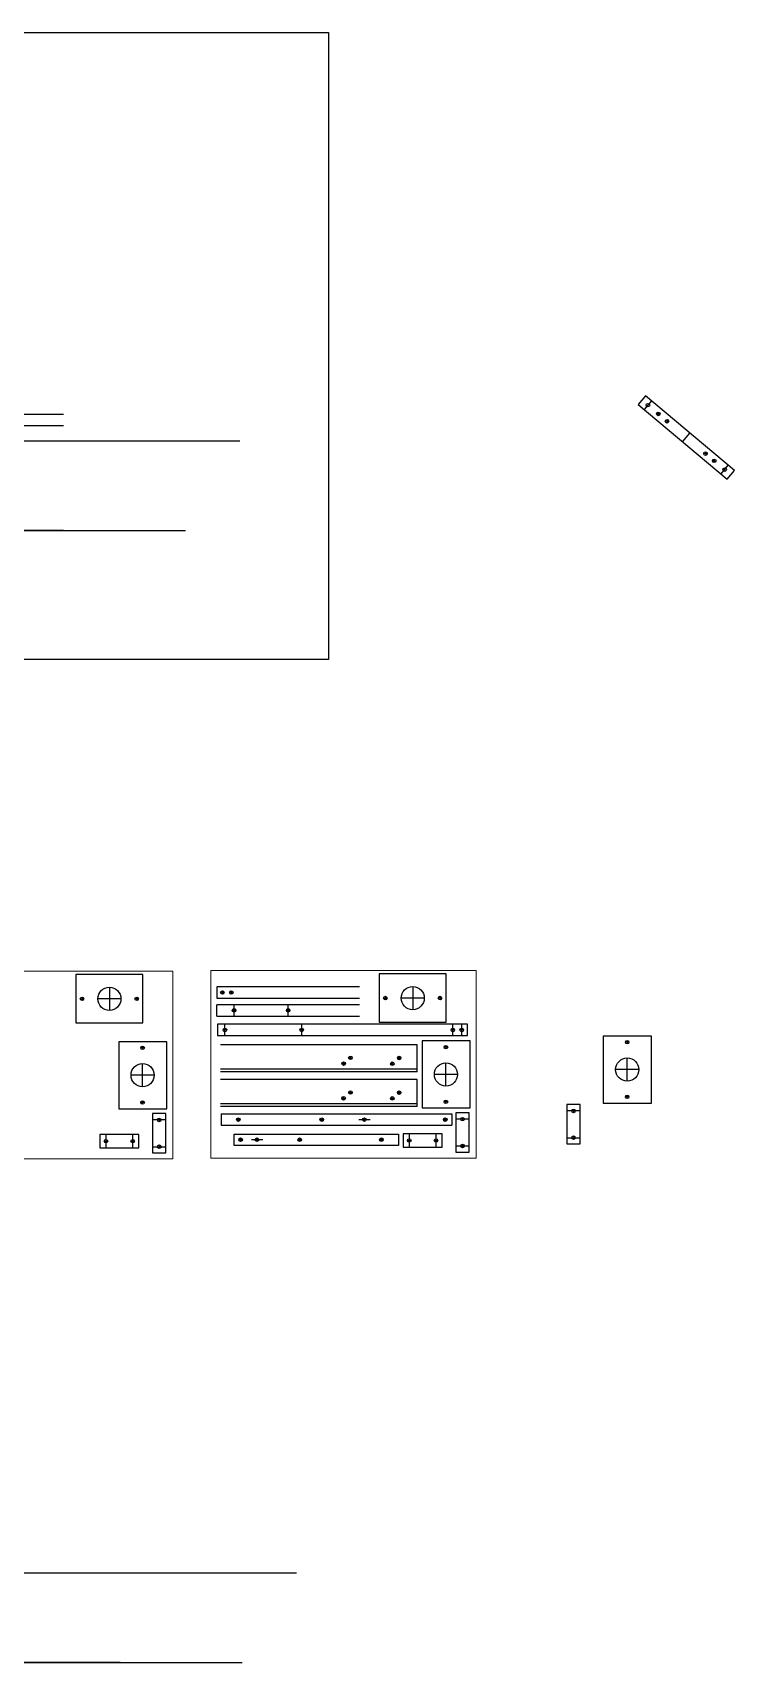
# Model space of a CAD drawing. Header units: millimetres. Extents: x -15418 to 43885, y -27590 to 23052.
# Drawn here: x 37237 to 38022, y -12028 to -10204 of the extents above; entities that cross this region are included whole.
import ezdxf

# ---------------------------------------------------------------- set-up
doc = ezdxf.new("R2010")
doc.units = ezdxf.units.MM
doc.header["$LTSCALE"] = 0.5
doc.layers.add('Layer1', color=1, linetype='Continuous')
doc.layers.add('Layer9', color=3, linetype='Continuous', lineweight=5)

msp = doc.modelspace()

# ---------------------------------------------------------------- linework, layer by layer
at = {"layer": 'Layer1', "transparency": 33554661}
for p, q in [((37922.8498, -10610.3003), (37914.6864, -10620.029)), ((37929.6676, -10616.0211), (37921.5042, -10625.7498)), ((38022.4356, -10693.8627), (37922.8498, -10610.3003)), ((37271.3983, -10631.1427), (36233.4994, -10631.1427)), ((37914.6864, -10620.029), (38014.2722, -10703.5914)), ((37938.7954, -10631.9695), (37935.7312, -10629.3983)), ((37935.9777, -10632.216), (37938.5488, -10629.1518)), ((37946.8226, -10636.859), (37947.1712, -10640.8438)), ((37271.3983, -10643.8427), (36233.4994, -10643.8427)), ((37948.9893, -10638.6771), (37945.0045, -10639.0257)), ((37964.4793, -10661.8102), (37972.6427, -10652.0815)), ((37468.7096, -10661.1427), (37118.7096, -10661.1427)), ((37989.9509, -10673.0479), (37990.2995, -10677.0327)), ((37992.1176, -10674.866), (37988.1328, -10675.2146)), ((37998.317, -10681.9141), (38001.3812, -10684.4852)), ((37998.5635, -10684.7317), (38001.1347, -10681.6676)), ((38007.4544, -10697.8706), (38015.6178, -10688.1418)), ((38014.2722, -10703.5914), (38022.4356, -10693.8627)), ((37271.3983, -10761.1427), (36233.4994, -10761.1427)), ((36968.7096, -10761.1427), (37407.8843, -10761.1427)), ((37699.7876, -11257.413), (37624.7876, -11257.413)), ((37624.7876, -11257.413), (37624.7876, -11311.413)), ((37699.7876, -11311.413), (37699.7876, -11257.413)), ((37360.2066, -11258.2062), (37285.2066, -11258.2062)), ((37285.2066, -11258.2062), (37285.2066, -11312.2062)), ((37322.7066, -11272.5062), (37322.7066, -11298.4262)), ((37360.2066, -11312.2062), (37360.2066, -11258.2062)), ((37602.871, -11272.0765), (37442.871, -11272.0765)), ((37442.871, -11272.0765), (37442.871, -11284.7765)), ((37662.2876, -11271.713), (37662.2876, -11297.633)), ((37290.1145, -11285.4662), (37294.1145, -11285.4662)), ((37292.1145, -11283.4662), (37292.1145, -11283.4662)), ((37292.1145, -11283.4662), (37292.1145, -11287.4662)), ((37335.6666, -11285.4662), (37309.7466, -11285.4662)), ((37355.2987, -11285.4662), (37351.2987, -11285.4662)), ((37353.2987, -11283.4662), (37353.2987, -11287.4662)), ((37442.871, -11284.7765), (37602.871, -11284.7765)), ((37442.871, -11304.7765), (37442.871, -11292.0765)), ((37602.871, -11292.0765), (37442.871, -11292.0765)), ((37450.7531, -11279.7121), (37447.6889, -11277.1409)), ((37450.5066, -11276.8944), (37447.9354, -11279.9586)), ((37460.7531, -11279.7121), (37457.6889, -11277.1409)), ((37460.5066, -11276.8944), (37457.9354, -11279.9586)), ((37462.3071, -11304.7765), (37462.3071, -11292.0765)), ((37522.8573, -11304.7765), (37522.8573, -11292.0765)), ((37629.6955, -11284.673), (37633.6955, -11284.673)), ((37631.6955, -11282.673), (37631.6955, -11282.673)), ((37631.6955, -11282.673), (37631.6955, -11286.673)), ((37675.2476, -11284.673), (37649.3276, -11284.673)), ((37694.8798, -11284.673), (37690.8798, -11284.673)), ((37692.8798, -11282.673), (37692.8798, -11286.673)), ((37285.2066, -11312.2062), (37360.2066, -11312.2062)), ((37442.871, -11304.7765), (37602.871, -11304.7765)), ((37464.3071, -11298.4265), (37460.3071, -11298.4265)), ((37524.8573, -11298.4265), (37520.8573, -11298.4265)), ((37624.7876, -11311.413), (37699.7876, -11311.413)), ((37723.5726, -11313.968), (37443.5726, -11313.968)), ((37443.5726, -11313.968), (37443.5726, -11326.668)), ((37443.5726, -11326.668), (37723.5726, -11326.668)), ((37454.0201, -11320.318), (37450.0201, -11320.318)), ((37452.0201, -11326.668), (37452.0201, -11313.968)), ((37539.9703, -11320.318), (37535.9703, -11320.318)), ((37537.9703, -11326.668), (37537.9703, -11313.968)), ((37709.2226, -11320.318), (37705.2226, -11320.318)), ((37707.2226, -11326.668), (37707.2226, -11313.968)), ((37719.2226, -11320.318), (37715.2226, -11320.318)), ((37717.2226, -11326.668), (37717.2226, -11313.968)), ((37723.5726, -11326.668), (37723.5726, -11313.968)), ((37875.6807, -11327.1226), (37875.6807, -11402.1226)), ((37929.6807, -11327.1226), (37875.6807, -11327.1226)), ((37929.6807, -11402.1226), (37929.6807, -11327.1226)), ((37333.1402, -11333.4409), (37333.1402, -11408.4409)), ((37387.1402, -11333.4409), (37333.1402, -11333.4409)), ((37361.8802, -11340.3487), (37357.8802, -11340.3487)), ((37359.8802, -11338.3487), (37359.8802, -11342.3487)), ((37361.8802, -11340.3487), (37361.8802, -11340.3487)), ((37387.1402, -11408.4409), (37387.1402, -11333.4409)), ((37667.2266, -11336.8237), (37447.2266, -11336.8237)), ((37667.2266, -11367.3237), (37667.2266, -11336.8237)), ((37672.7213, -11332.6477), (37672.7213, -11407.6477)), ((37726.7213, -11332.6477), (37672.7213, -11332.6477)), ((37701.4613, -11339.5555), (37697.4613, -11339.5555)), ((37699.4613, -11337.5555), (37699.4613, -11341.5555)), ((37701.4613, -11339.5555), (37701.4613, -11339.5555)), ((37726.7213, -11407.6477), (37726.7213, -11332.6477)), ((37904.4207, -11334.0305), (37900.4207, -11334.0305)), ((37902.4207, -11332.0305), (37902.4207, -11336.0305)), ((37904.4207, -11334.0305), (37904.4207, -11334.0305)), ((37359.8802, -11383.9009), (37359.8802, -11357.9809)), ((37667.2266, -11364.3237), (37447.2266, -11364.3237)), ((37667.2266, -11367.3237), (37447.2266, -11367.3237)), ((37582.9225, -11357.9922), (37586.9225, -11357.9922)), ((37584.9225, -11359.9922), (37584.9225, -11355.9922)), ((37590.5829, -11351.5643), (37594.5829, -11351.5643)), ((37592.5829, -11353.5643), (37592.5829, -11349.5643)), ((37637.45, -11358.0841), (37641.45, -11358.0841)), ((37639.45, -11360.0841), (37639.45, -11356.0841)), ((37645.1104, -11351.6562), (37649.1104, -11351.6562)), ((37647.1104, -11353.6562), (37647.1104, -11349.6562)), ((37699.4613, -11383.1077), (37699.4613, -11357.1877)), ((37915.3807, -11364.6226), (37889.4607, -11364.6226)), ((37902.4207, -11377.5826), (37902.4207, -11351.6626)), ((37372.8402, -11370.9409), (37346.9202, -11370.9409)), ((37667.1988, -11375.623), (37447.1988, -11375.623)), ((37667.1988, -11406.123), (37667.1988, -11375.623)), ((37712.4213, -11370.1477), (37686.5013, -11370.1477)), ((37361.8802, -11401.533), (37357.8802, -11401.533)), ((37359.8802, -11403.533), (37359.8802, -11399.533)), ((37667.1988, -11403.123), (37447.1988, -11403.123)), ((37582.8948, -11396.7914), (37586.8948, -11396.7914)), ((37584.8948, -11398.7914), (37584.8948, -11394.7914)), ((37590.5552, -11390.3636), (37594.5552, -11390.3636)), ((37592.5552, -11392.3636), (37592.5552, -11388.3636)), ((37637.4222, -11396.8834), (37641.4222, -11396.8834)), ((37639.4222, -11398.8834), (37639.4222, -11394.8834)), ((37645.0827, -11390.4555), (37649.0827, -11390.4555)), ((37647.0827, -11392.4555), (37647.0827, -11388.4555)), ((37701.4613, -11400.7398), (37697.4613, -11400.7398)), ((37699.4613, -11402.7398), (37699.4613, -11398.7398)), ((37834.7463, -11403.9197), (37834.7463, -11447.9197)), ((37849.7463, -11403.9197), (37834.7463, -11403.9197)), ((37834.7463, -11403.9197), (37834.7463, -11447.9197)), ((37849.7463, -11403.9197), (37834.7463, -11403.9197)), ((37849.7463, -11447.9197), (37849.7463, -11403.9197)), ((37849.7463, -11447.9197), (37849.7463, -11403.9197)), ((37875.6807, -11402.1226), (37929.6807, -11402.1226)), ((37904.4207, -11395.2148), (37900.4207, -11395.2148)), ((37902.4207, -11397.2148), (37902.4207, -11393.2148)), ((37333.1402, -11408.4409), (37387.1402, -11408.4409)), ((37371.0387, -11414.0165), (37371.0387, -11458.0165)), ((37386.0387, -11414.0165), (37371.0387, -11414.0165)), ((37371.0387, -11414.0165), (37371.0387, -11458.0165)), ((37386.0387, -11414.0165), (37371.0387, -11414.0165)), ((37386.0387, -11421.0165), (37371.0387, -11421.0165)), ((37386.0387, -11421.0165), (37371.0387, -11421.0165)), ((37378.5387, -11419.0165), (37378.5387, -11423.0165)), ((37378.5387, -11419.0165), (37378.5387, -11423.0165)), ((37386.0387, -11458.0165), (37386.0387, -11414.0165)), ((37386.0387, -11458.0165), (37386.0387, -11414.0165)), ((37667.1988, -11406.123), (37447.1988, -11406.123)), ((37447.9877, -11414.342), (37705.9877, -11414.342)), ((37447.9877, -11414.342), (37447.9877, -11427.042)), ((37465.6234, -11422.1062), (37468.4519, -11419.2777)), ((37468.4519, -11422.1062), (37465.6234, -11419.2777)), ((37559.0434, -11422.1062), (37561.8719, -11419.2777)), ((37559.0434, -11419.2777), (37561.8719, -11422.1062)), ((37601.8077, -11420.692), (37614.5077, -11420.692)), ((37608.1577, -11422.692), (37608.1577, -11418.692)), ((37672.7213, -11407.6477), (37726.7213, -11407.6477)), ((37700.7, -11420.692), (37696.7, -11420.692)), ((37696.7, -11420.692), (37700.7, -11420.692)), ((37698.7, -11418.692), (37698.7, -11422.692)), ((37698.7, -11422.692), (37698.7, -11418.692)), ((37705.9877, -11414.342), (37705.9877, -11427.042)), ((37710.6197, -11413.2233), (37710.6197, -11457.2233)), ((37725.6197, -11413.2233), (37710.6197, -11413.2233)), ((37710.6197, -11413.2233), (37710.6197, -11457.2233)), ((37725.6197, -11413.2233), (37710.6197, -11413.2233)), ((37725.6197, -11420.2233), (37710.6197, -11420.2233)), ((37725.6197, -11420.2233), (37710.6197, -11420.2233)), ((37718.1197, -11418.2233), (37718.1197, -11422.2233)), ((37718.1197, -11418.2233), (37718.1197, -11422.2233)), ((37725.6197, -11457.2233), (37725.6197, -11413.2233)), ((37725.6197, -11457.2233), (37725.6197, -11413.2233)), ((37849.7463, -11410.9197), (37834.7463, -11410.9197)), ((37849.7463, -11410.9197), (37834.7463, -11410.9197)), ((37842.2463, -11408.9197), (37842.2463, -11412.9197)), ((37842.2463, -11408.9197), (37842.2463, -11412.9197)), ((37355.8399, -11437.369), (37311.8399, -11437.369)), ((37311.8399, -11437.369), (37311.8399, -11452.369)), ((37355.8399, -11437.369), (37311.8399, -11437.369)), ((37311.8399, -11437.369), (37311.8399, -11452.369)), ((37318.8399, -11437.369), (37318.8399, -11452.369)), ((37318.8399, -11437.369), (37318.8399, -11452.369)), ((37348.8399, -11452.369), (37348.8399, -11437.369)), ((37348.8399, -11452.369), (37348.8399, -11437.369)), ((37355.8399, -11452.369), (37355.8399, -11437.369)), ((37355.8399, -11452.369), (37355.8399, -11437.369)), ((37447.9877, -11427.042), (37705.9877, -11427.042)), ((37695.4209, -11436.5758), (37651.4209, -11436.5758)), ((37651.4209, -11436.5758), (37651.4209, -11451.5758)), ((37695.4209, -11436.5758), (37651.4209, -11436.5758)), ((37651.4209, -11436.5758), (37651.4209, -11451.5758)), ((37658.4209, -11436.5758), (37658.4209, -11451.5758)), ((37658.4209, -11436.5758), (37658.4209, -11451.5758)), ((37688.4209, -11451.5758), (37688.4209, -11436.5758)), ((37688.4209, -11451.5758), (37688.4209, -11436.5758)), ((37695.4209, -11451.5758), (37695.4209, -11436.5758)), ((37695.4209, -11451.5758), (37695.4209, -11436.5758)), ((37842.2463, -11438.9197), (37842.2463, -11442.9197)), ((37842.2463, -11438.9197), (37842.2463, -11442.9197)), ((37311.8399, -11452.369), (37355.8399, -11452.369)), ((37311.8399, -11452.369), (37355.8399, -11452.369)), ((37316.8399, -11444.869), (37320.8399, -11444.869)), ((37316.8399, -11444.869), (37320.8399, -11444.869)), ((37346.8399, -11444.869), (37350.8399, -11444.869)), ((37346.8399, -11444.869), (37350.8399, -11444.869)), ((37371.0387, -11451.0165), (37386.0387, -11451.0165)), ((37371.0387, -11451.0165), (37386.0387, -11451.0165)), ((37371.0387, -11458.0165), (37386.0387, -11458.0165)), ((37371.0387, -11458.0165), (37386.0387, -11458.0165)), ((37378.5387, -11449.0165), (37378.5387, -11453.0165)), ((37378.5387, -11449.0165), (37378.5387, -11453.0165)), ((37471.5924, -11443.1712), (37467.5924, -11443.1712)), ((37469.5924, -11441.1712), (37469.5924, -11445.1712)), ((37494.364, -11443.1712), (37481.664, -11443.1712)), ((37488.014, -11441.1712), (37488.014, -11445.1712)), ((37534.1819, -11444.4567), (37537.246, -11441.8856)), ((37534.4284, -11441.6391), (37536.9995, -11444.7033)), ((37628.6682, -11441.757), (37625.8397, -11444.5854)), ((37625.8397, -11441.757), (37628.6682, -11444.5854)), ((37651.4209, -11451.5758), (37695.4209, -11451.5758)), ((37651.4209, -11451.5758), (37695.4209, -11451.5758)), ((37656.4209, -11444.0758), (37660.4209, -11444.0758)), ((37656.4209, -11444.0758), (37660.4209, -11444.0758)), ((37686.4209, -11444.0758), (37690.4209, -11444.0758)), ((37686.4209, -11444.0758), (37690.4209, -11444.0758)), ((37710.6197, -11450.2233), (37725.6197, -11450.2233)), ((37710.6197, -11450.2233), (37725.6197, -11450.2233)), ((37710.6197, -11457.2233), (37725.6197, -11457.2233)), ((37710.6197, -11457.2233), (37725.6197, -11457.2233)), ((37718.1197, -11448.2233), (37718.1197, -11452.2233)), ((37718.1197, -11448.2233), (37718.1197, -11452.2233)), ((37834.7463, -11440.9197), (37849.7463, -11440.9197)), ((37834.7463, -11440.9197), (37849.7463, -11440.9197)), ((37834.7463, -11447.9197), (37849.7463, -11447.9197)), ((37834.7463, -11447.9197), (37849.7463, -11447.9197)), ((37532.1955, -11928.368), (37182.1955, -11928.368)), ((37334.8842, -12028.368), (36296.9853, -12028.368)), ((37032.1955, -12028.368), (37471.3702, -12028.368))]:
    msp.add_line(p, q, dxfattribs=at)
for points in [[(36160.5221, -10203.7394), (37568.0077, -10203.7394), (37568.0077, -10905.4573), (36160.5221, -10905.4573)], [(37540.304, -11436.8212), (37646.304, -11436.8212), (37646.304, -11449.5212), (37540.304, -11449.5212), (37462.304, -11449.5212), (37462.304, -11436.8212)]]:
    msp.add_lwpolyline(points, close=True, dxfattribs=at)
for centre, radius in [((37925.5859, -10620.8855), 2), ((37937.2633, -10630.6839), 2), ((37946.9969, -10638.8514), 2), ((37990.1252, -10675.0403), 2), ((37999.8491, -10683.1997), 2), ((38011.5361, -10693.0062), 2), ((37322.7066, -11285.4662), 12.96), ((37662.2876, -11284.673), 12.96), ((37292.1145, -11285.4662), 2), ((37353.2987, -11285.4662), 2), ((37449.221, -11278.4265), 2), ((37459.221, -11278.4265), 2), ((37631.6955, -11284.673), 2), ((37692.8798, -11284.673), 2), ((37462.3071, -11298.4265), 2), ((37522.8573, -11298.4265), 2), ((37452.0201, -11320.318), 2), ((37537.9703, -11320.318), 2), ((37707.2226, -11320.318), 2), ((37717.2226, -11320.318), 2), ((37359.8802, -11340.3487), 2), ((37699.4613, -11339.5555), 2), ((37902.4207, -11334.0305), 2), ((37359.8802, -11370.9409), 12.96), ((37584.9225, -11357.9922), 2), ((37592.5829, -11351.5643), 2), ((37639.45, -11358.0841), 2), ((37647.1104, -11351.6562), 2), ((37699.4613, -11370.1477), 12.96), ((37902.4207, -11364.6226), 12.96), ((37359.8802, -11401.533), 2), ((37584.8948, -11396.7914), 2), ((37592.5552, -11390.3636), 2), ((37639.4222, -11396.8834), 2), ((37647.0827, -11390.4555), 2), ((37699.4613, -11400.7398), 2), ((37902.4207, -11395.2148), 2), ((37378.5387, -11421.0165), 2), ((37378.5387, -11421.0165), 2), ((37467.0377, -11420.692), 2), ((37560.4577, -11420.692), 2), ((37608.1577, -11420.692), 2), ((37698.7, -11420.692), 2), ((37698.7, -11420.692), 2), ((37718.1197, -11420.2233), 2), ((37718.1197, -11420.2233), 2), ((37842.2463, -11410.9197), 2), ((37842.2463, -11410.9197), 2), ((37842.2463, -11440.9197), 2), ((37842.2463, -11440.9197), 2), ((37318.8399, -11444.869), 2), ((37318.8399, -11444.869), 2), ((37348.8399, -11444.869), 2), ((37348.8399, -11444.869), 2), ((37378.5387, -11451.0165), 2), ((37378.5387, -11451.0165), 2), ((37469.5924, -11443.1712), 2), ((37488.014, -11443.1712), 2), ((37535.714, -11443.1712), 2), ((37627.254, -11443.1712), 2), ((37658.4209, -11444.0758), 2), ((37658.4209, -11444.0758), 2), ((37688.4209, -11444.0758), 2), ((37688.4209, -11444.0758), 2), ((37718.1197, -11450.2233), 2), ((37718.1197, -11450.2233), 2)]:
    msp.add_circle(centre, radius, dxfattribs=at)
at = {"layer": 'Layer9', "transparency": 33554661}
for points in [[(37096.6918, -11254.6739), (37096.6918, -11464.6739), (37393.6918, -11464.6739), (37393.6918, -11254.6739)], [(37436.2728, -11253.8808), (37436.2728, -11463.8808), (37733.2728, -11463.8808), (37733.2728, -11253.8808)]]:
    msp.add_lwpolyline(points, close=True, dxfattribs=at)

doc.saveas('drawing.dxf')
